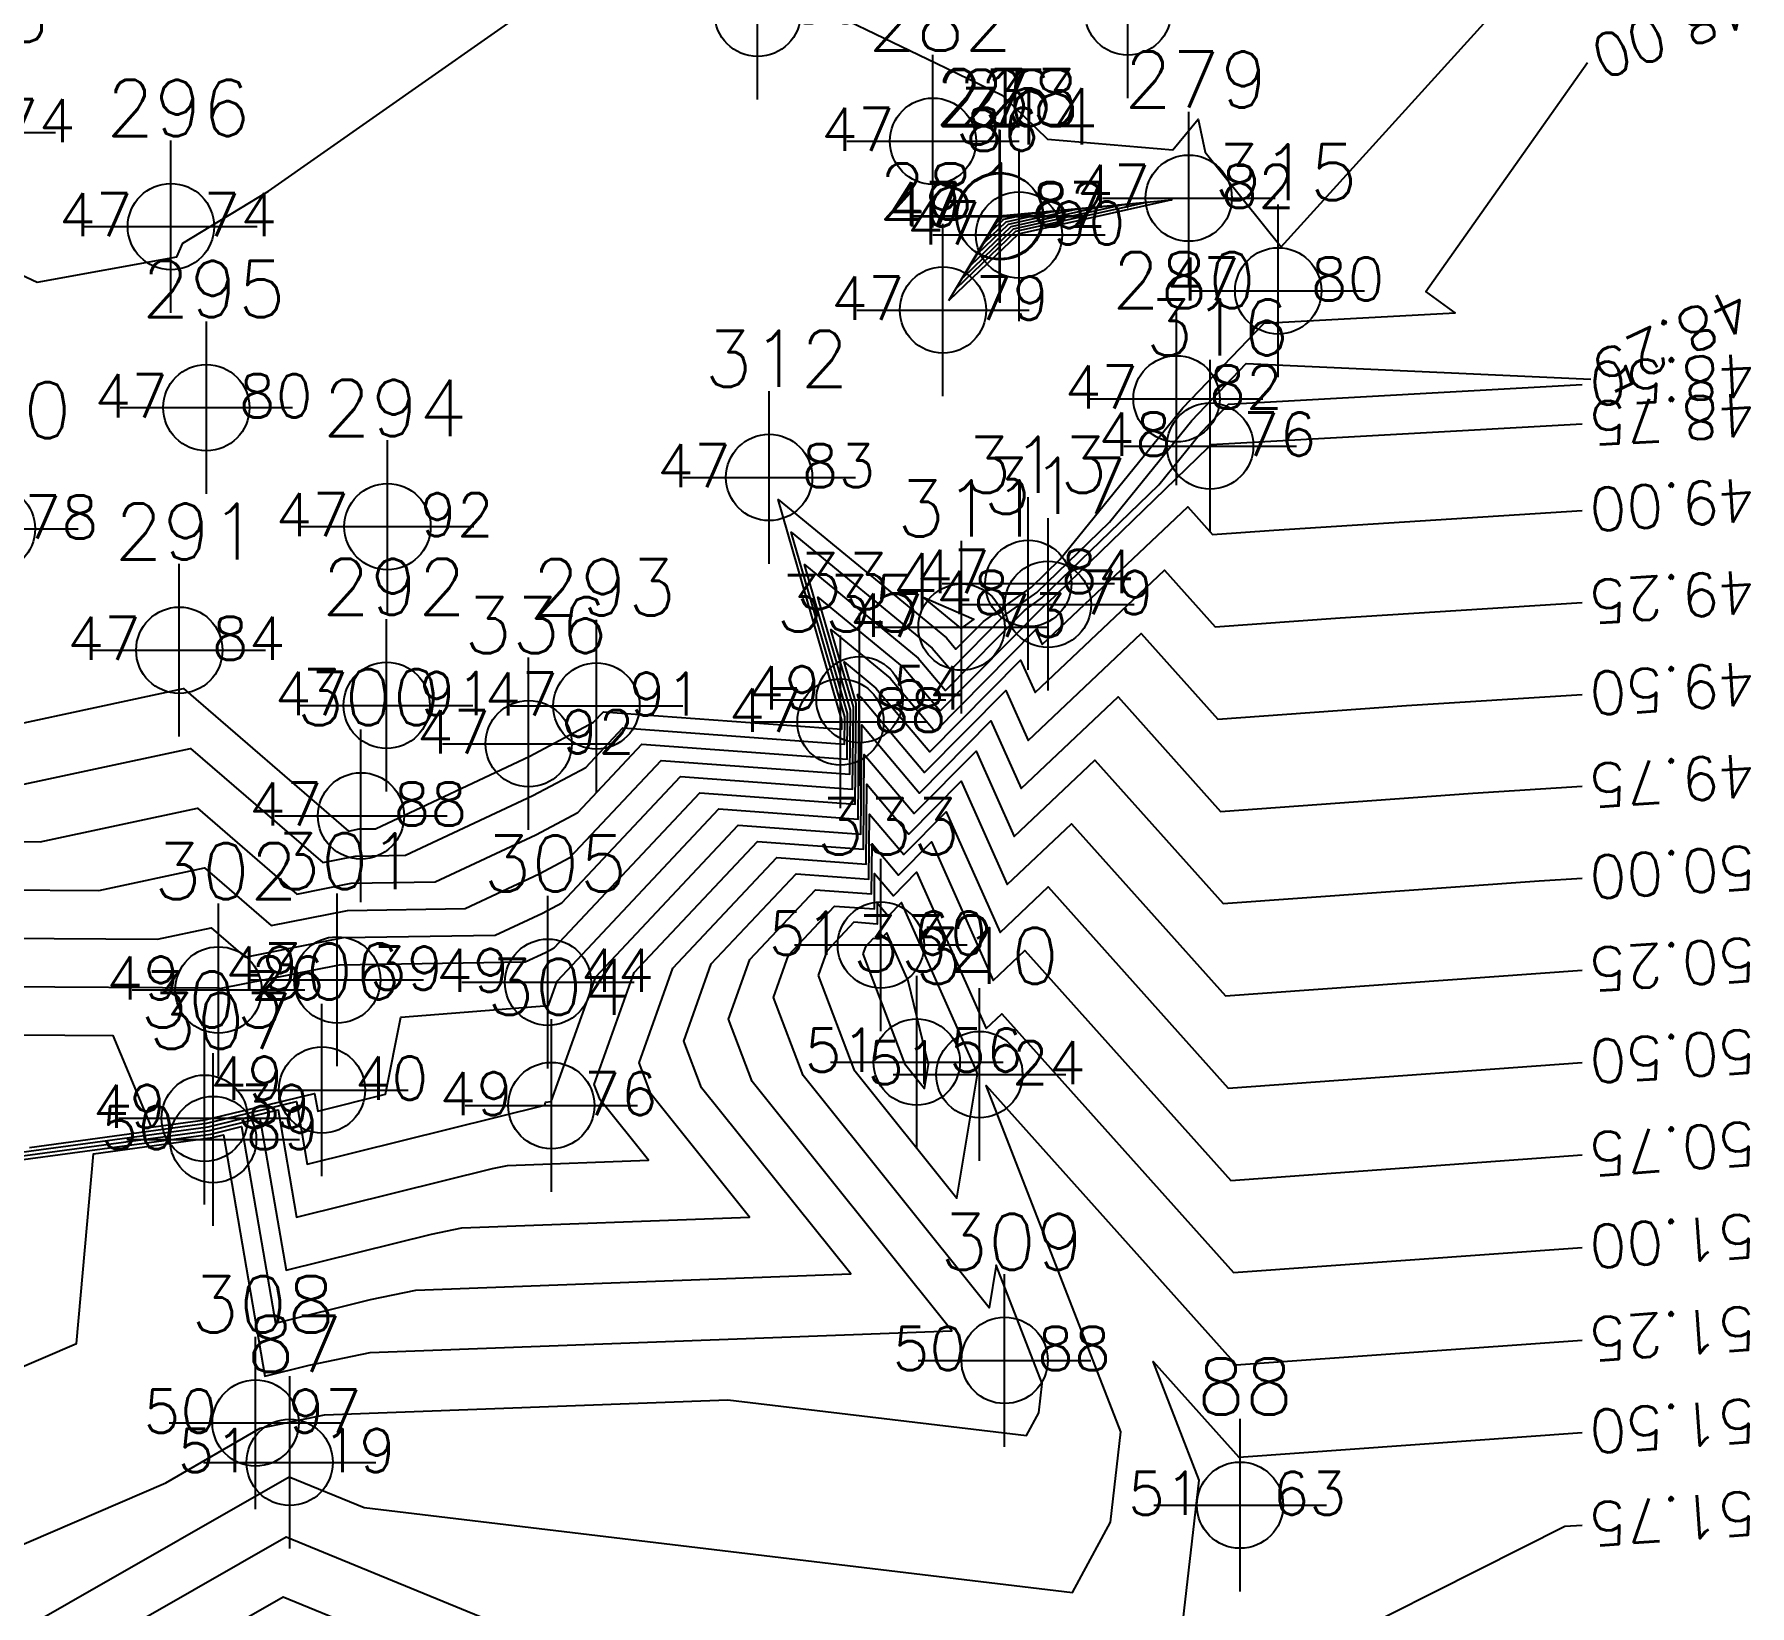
# Model space of a CAD drawing. Header units: millimetres. Extents: x 1412621 to 1412799, y 4931530 to 4931669.
# Drawn here: x 1412725.01 to 1412744.89, y 4931599.29 to 4931617.5 of the extents above; entities that cross this region are included whole.
import ezdxf
from ezdxf.enums import TextEntityAlignment as Align

# ---------------------------------------------------------------- set-up
doc = ezdxf.new("R2010")
doc.units = ezdxf.units.MM
doc.header["$PDMODE"] = 34
doc.header["$PDSIZE"] = 1
for name, color, linetype in [('CIVIL', 50, 'Continuous'), ('CIVIL-DRAW', 80, 'Continuous'), ('CIVIL-NONAME', 130, 'Continuous'), ('CIVIL-TEXT', 240, 'Continuous'), ('CIVIL-Z', 50, 'Continuous'), ('Tcontours0', 7, 'Continuous'), ('Tcontours1', 7, 'Continuous'), ('Tcontours2', 7, 'Continuous'), ('Tcontours3', 7, 'Continuous')]:
    doc.layers.add(name, color=color, linetype=linetype)
doc.styles.add('CIVILCADMAIN', font='TXT.SHX')
doc.styles.get("Standard").update_dxf_attribs({"font": 'arial.ttf'})

# ---------------------------------------------------------------- blocks, each defined once
blk = doc.blocks.new('CIVIL-ZZ')
at = {"layer": 'CIVIL-DRAW'}
blk.add_point((0, 0), dxfattribs=at)
at = {"layer": 'CIVIL-NONAME'}
blk.add_attdef('NAME', text='', height=1.8, dxfattribs=at).set_placement((0, 2.1), align=Align.CENTER)
at = {"layer": 'CIVIL-TEXT', "flags": 8}
blk.add_attdef('TEXT', text='', height=2, dxfattribs=at).set_placement((0.2, -3.3), align=Align.CENTER)
at = {"layer": 'CIVIL-Z'}
blk.add_attdef('Z1', text='', height=1.6, dxfattribs=at).set_placement((-0.75, -0.225), align=Align.RIGHT)
blk.add_attdef('Z2', (0.75, -0.225), '', height=1.6, dxfattribs=at)

msp = doc.modelspace()

# ---------------------------------------------------------------- linework, layer by layer
at = {"layer": 'Tcontours0'}
msp.add_lwpolyline([(1412723.551, 4931604.366), (1412727.028, 4931604.839), (1412727.84, 4931605.035), (1412728.054, 4931603.791), (1412730.326, 4931604.356), (1412730.497, 4931604.392), (1412732.132, 4931604.453), (1412731.571, 4931605.153), (1412731.504, 4931605.329), (1412731.967, 4931606.627), (1412733.396, 4931608.148), (1412734.624, 4931608.059), (1412734.633, 4931609.155), (1412735.212, 4931608.47), (1412735.928, 4931609.195), (1412736.369, 4931608.203), (1412737.304, 4931609.088), (1412738.791, 4931607.426), (1412742.456, 4931607.689), (1412742.952, 4931607.721)], dxfattribs=at)
at = {"layer": 'Tcontours1'}
for points in [[(1412723.724, 4931609.27), (1412726.745, 4931609.919), (1412728.656, 4931608.268), (1412728.778, 4931608.292), (1412728.967, 4931608.295), (1412730.755, 4931609.134), (1412731.496, 4931609.529), (1412731.609, 4931609.649), (1412734.372, 4931609.449), (1412734.373, 4931609.551), (1412733.634, 4931612.11), (1412735.584, 4931610.506), (1412735.695, 4931610.374), (1412736.015, 4931610.698), (1412736.572, 4931611.096), (1412736.9, 4931611.414), (1412738.326, 4931613.172), (1412739.266, 4931614.153), (1412741.48, 4931614.275), (1412741.142, 4931614.522), (1412743.016, 4931617.175)], [(1412735.614, 4931614.418), (1412736.2, 4931615.398), (1412738.196, 4931615.584), (1412736.415, 4931615.187), (1412735.614, 4931614.418)], [(1412735.941, 4931614.952), (1412736.205, 4931615.393), (1412737.104, 4931615.477), (1412736.302, 4931615.298), (1412735.941, 4931614.952)], [(1412722.249, 4931607.042), (1412726.441, 4931607.013), (1412727.065, 4931607.147), (1412727.459, 4931606.806), (1412728.596, 4931607.033), (1412730.356, 4931607.059), (1412730.902, 4931607.315), (1412731.129, 4931607.436), (1412732.503, 4931608.899), (1412734.498, 4931608.754), (1412734.506, 4931609.706), (1412734.247, 4931610.603), (1412734.931, 4931610.041), (1412735.453, 4931609.422), (1412736.617, 4931610.6), (1412736.694, 4931610.428), (1412738.382, 4931612.025), (1412738.67, 4931611.703), (1412739.379, 4931611.754), (1412742.952, 4931611.983)], [(1412722.578, 4931599.01), (1412726.54, 4931600.713), (1412727.632, 4931601.345), (1412728.377, 4931601.5), (1412733.052, 4931601.674), (1412736.514, 4931601.26), (1412736.657, 4931601.525), (1412736.696, 4931601.864), (1412736.162, 4931603.236), (1412736.079, 4931602.742), (1412733.923, 4931605.433), (1412733.58, 4931606.34), (1412733.753, 4931606.827), (1412734.289, 4931607.397), (1412734.75, 4931607.364), (1412734.753, 4931607.775), (1412734.97, 4931607.518), (1412735.239, 4931607.79), (1412736.045, 4931605.979), (1412736.226, 4931606.15), (1412738.912, 4931603.149), (1412742.953, 4931603.439)]]:
    msp.add_lwpolyline(points, dxfattribs=at)
at = {"layer": 'Tcontours2'}
for points in [[(1412735.777, 4931614.685), (1412736.202, 4931615.396), (1412737.65, 4931615.53), (1412736.358, 4931615.243), (1412735.777, 4931614.685)], [(1412736.104, 4931615.218), (1412736.207, 4931615.391), (1412736.558, 4931615.423), (1412736.245, 4931615.354), (1412736.104, 4931615.218)], [(1412722.478, 4931608.159), (1412725.083, 4931608.141), (1412726.905, 4931608.533), (1412728.058, 4931607.537), (1412728.687, 4931607.662), (1412729.661, 4931607.677), (1412730.828, 4931608.225), (1412731.312, 4931608.482), (1412732.056, 4931609.274), (1412734.435, 4931609.101), (1412734.44, 4931609.628), (1412733.941, 4931611.357), (1412735.257, 4931610.273), (1412735.574, 4931609.898), (1412736.488, 4931610.823), (1412736.692, 4931610.969), (1412738.046, 4931612.28), (1412738.533, 4931612.881), (1412738.855, 4931613.217), (1412742.952, 4931613.443)], [(1412722.02, 4931605.924), (1412725.923, 4931605.897), (1412726.368, 4931604.836), (1412726.995, 4931604.921), (1412728.263, 4931605.227), (1412728.299, 4931605.02), (1412729.086, 4931605.216), (1412729.263, 4931606.109), (1412730.974, 4931606.247), (1412731.074, 4931606.527), (1412732.949, 4931608.523), (1412734.561, 4931608.406), (1412734.573, 4931609.784), (1412734.553, 4931609.85), (1412734.604, 4931609.809), (1412735.332, 4931608.946), (1412736.273, 4931609.897), (1412736.532, 4931609.316), (1412737.843, 4931610.556), (1412738.73, 4931609.565), (1412740.918, 4931609.722), (1412742.952, 4931609.852)], [(1412723.221, 4931604.235), (1412727.061, 4931604.756), (1412727.417, 4931604.842), (1412727.809, 4931602.562), (1412728.91, 4931602.836), (1412729.437, 4931602.946), (1412734.477, 4931603.134), (1412732.747, 4931605.293), (1412732.542, 4931605.834), (1412732.86, 4931606.727), (1412733.842, 4931607.773), (1412734.687, 4931607.711), (1412734.693, 4931608.465), (1412735.091, 4931607.994), (1412735.583, 4931608.492), (1412736.207, 4931607.091), (1412736.765, 4931607.619), (1412738.851, 4931605.287), (1412742.952, 4931605.586)], [(1412734.617, 4931606.846), (1412735.1, 4931605.573), (1412735.331, 4931605.285), (1412735.377, 4931605.563), (1412735.142, 4931606.53), (1412734.894, 4931607.087), (1412734.849, 4931607.042), (1412734.813, 4931607.085), (1412734.812, 4931607.016), (1412734.736, 4931607.022), (1412734.646, 4931606.927), (1412734.617, 4931606.846)], [(1412705.049, 4931599.427), (1412707.039, 4931599.53), (1412710.956, 4931598.496), (1412713.917, 4931598.095), (1412717.202, 4931598.279), (1412719.35, 4931599.17), (1412720.881, 4931597.626), (1412721.223, 4931597.23), (1412722.503, 4931597.526), (1412723.076, 4931597.31), (1412727.932, 4931600.087), (1412732.43, 4931598.242), (1412737.576, 4931597.626), (1412738.314, 4931598.993), (1412738.515, 4931600.745), (1412737.981, 4931602.118), (1412738.972, 4931601.01), (1412742.953, 4931601.296)]]:
    msp.add_lwpolyline(points, dxfattribs=at)
at = {"layer": 'Tcontours3'}
for points in [[(1412719.931, 4931618.052), (1412719.996, 4931617.477), (1412721.774, 4931613.508), (1412723.879, 4931615.175), (1412725.048, 4931614.629), (1412726.665, 4931614.923), (1412726.736, 4931615.08), (1412727.73, 4931615.685), (1412732.13, 4931618.771)], [(1412733.745, 4931617.997), (1412735.466, 4931617.169), (1412736.231, 4931616.795), (1412736.758, 4931616.285), (1412738.21, 4931616.162), (1412738.502, 4931616.517), (1412738.585, 4931616.134), (1412739.463, 4931615.038), (1412742.23, 4931618.092)], [(1412735.695, 4931614.551), (1412736.201, 4931615.397), (1412737.923, 4931615.557), (1412736.386, 4931615.215), (1412735.695, 4931614.551)], [(1412735.859, 4931614.818), (1412736.204, 4931615.394), (1412737.377, 4931615.503), (1412736.33, 4931615.27), (1412735.859, 4931614.818)], [(1412736.023, 4931615.085), (1412736.206, 4931615.392), (1412736.831, 4931615.45), (1412736.273, 4931615.326), (1412736.023, 4931615.085)], [(1412736.186, 4931615.352), (1412736.209, 4931615.389), (1412736.285, 4931615.396), (1412736.217, 4931615.381), (1412736.186, 4931615.352)], [(1412724.403, 4931608.706), (1412726.825, 4931609.226), (1412728.357, 4931607.902), (1412728.733, 4931607.977), (1412729.314, 4931607.986), (1412730.792, 4931608.68), (1412731.404, 4931609.005), (1412731.833, 4931609.462), (1412734.404, 4931609.275), (1412734.406, 4931609.59), (1412733.787, 4931611.733), (1412735.42, 4931610.389), (1412735.634, 4931610.136), (1412736.252, 4931610.761), (1412736.632, 4931611.033), (1412737.473, 4931611.847), (1412738.43, 4931613.027), (1412739.06, 4931613.685), (1412743.053, 4931613.503)], [(1412722.364, 4931607.601), (1412725.762, 4931607.577), (1412726.985, 4931607.84), (1412727.759, 4931607.171), (1412728.642, 4931607.348), (1412730.009, 4931607.368), (1412730.865, 4931607.77), (1412731.22, 4931607.959), (1412732.279, 4931609.086), (1412734.466, 4931608.927), (1412734.473, 4931609.667), (1412734.094, 4931610.98), (1412735.094, 4931610.157), (1412735.514, 4931609.66), (1412736.724, 4931610.885), (1412736.752, 4931610.905), (1412738.618, 4931612.713), (1412738.637, 4931612.736), (1412738.649, 4931612.749), (1412742.952, 4931612.986)], [(1412722.135, 4931606.483), (1412727.121, 4931606.449), (1412727.145, 4931606.454), (1412727.16, 4931606.441), (1412728.55, 4931606.718), (1412730.703, 4931606.75), (1412730.939, 4931606.861), (1412731.037, 4931606.913), (1412732.726, 4931608.711), (1412734.529, 4931608.58), (1412734.539, 4931609.745), (1412734.4, 4931610.227), (1412734.767, 4931609.925), (1412735.393, 4931609.184), (1412736.445, 4931610.249), (1412736.613, 4931609.872), (1412738.113, 4931611.291), (1412738.7, 4931610.634), (1412740.149, 4931610.738), (1412742.952, 4931610.917)], [(1412735.314, 4931610.978), (1412735.901, 4931610.723), (1412735.779, 4931610.636), (1412735.755, 4931610.612), (1412735.747, 4931610.622), (1412735.314, 4931610.978)], [(1412724.959, 4931604.601), (1412727.012, 4931604.88), (1412728.052, 4931605.131), (1412728.176, 4931604.406), (1412730.932, 4931605.091), (1412730.939, 4931605.125), (1412731.005, 4931605.131), (1412731.521, 4931606.577), (1412733.173, 4931608.336), (1412734.592, 4931608.233), (1412734.603, 4931609.5), (1412735.272, 4931608.708), (1412736.1, 4931609.546), (1412736.45, 4931608.759), (1412737.574, 4931609.822), (1412738.761, 4931608.495), (1412741.687, 4931608.705), (1412742.952, 4931608.786)], [(1412722.142, 4931604.132), (1412727.045, 4931604.797), (1412727.629, 4931604.939), (1412727.931, 4931603.177), (1412729.618, 4931603.596), (1412729.967, 4931603.669), (1412733.304, 4931603.794), (1412732.159, 4931605.223), (1412732.023, 4931605.582), (1412732.414, 4931606.677), (1412733.619, 4931607.96), (1412734.655, 4931607.885), (1412734.663, 4931608.81), (1412735.151, 4931608.232), (1412735.756, 4931608.844), (1412736.288, 4931607.647), (1412737.034, 4931608.353), (1412738.821, 4931606.357), (1412742.952, 4931606.655)], [(1412722.221, 4931600.918), (1412725.503, 4931602.329), (1412725.699, 4931604.528), (1412727.078, 4931604.715), (1412727.205, 4931604.746), (1412727.686, 4931601.948), (1412728.201, 4931602.076), (1412728.907, 4931602.223), (1412735.649, 4931602.475), (1412733.335, 4931605.363), (1412733.061, 4931606.087), (1412733.307, 4931606.777), (1412734.066, 4931607.585), (1412734.718, 4931607.538), (1412734.723, 4931608.12), (1412735.03, 4931607.756), (1412735.411, 4931608.141), (1412736.126, 4931606.535), (1412736.495, 4931606.884), (1412738.882, 4931604.218), (1412742.952, 4931604.513)], [(1412734.099, 4931606.593), (1412734.512, 4931605.503), (1412735.705, 4931604.014), (1412735.944, 4931605.45), (1412735.935, 4931605.487), (1412735.066, 4931607.439), (1412734.91, 4931607.28), (1412734.783, 4931607.43), (1412734.781, 4931607.19), (1412734.512, 4931607.21), (1412734.2, 4931606.877), (1412734.099, 4931606.593)], [(1412705.049, 4931599.926), (1412707.406, 4931600.049), (1412710.472, 4931599.24), (1412713.943, 4931598.77), (1412716.718, 4931598.925), (1412719.843, 4931600.221), (1412722.07, 4931597.975), (1412722.192, 4931597.832), (1412722.652, 4931597.939), (1412722.858, 4931597.861), (1412727.966, 4931600.783), (1412728.837, 4931600.426), (1412737.045, 4931599.443), (1412737.485, 4931600.259), (1412737.605, 4931601.304), (1412736.044, 4931605.317), (1412738.942, 4931602.079), (1412742.953, 4931602.367)], [(1412705.049, 4931598.924), (1412706.672, 4931599.011), (1412711.441, 4931597.753), (1412713.89, 4931597.421), (1412717.686, 4931597.633), (1412718.858, 4931598.119), (1412719.693, 4931597.277), (1412720.254, 4931596.627), (1412722.354, 4931597.113), (1412723.295, 4931596.758), (1412727.899, 4931599.391), (1412736.024, 4931596.058), (1412738.107, 4931595.809), (1412739.142, 4931597.728), (1412739.223, 4931598.434), (1412742.751, 4931600.21), (1412742.953, 4931600.224)]]:
    msp.add_lwpolyline(points, dxfattribs=at)

# ---------------------------------------------------------------- block references
at = {"layer": 'CIVIL'}
ref = msp.add_blockref('CIVIL-ZZ', (1412733.397, 4931617.745, 47.8), dxfattribs=dict(at, xscale=0.5, yscale=0.5))
ref.add_attrib('Z2', '80', (1412733.772, 4931617.633, 47.8), dxfattribs={"layer": 'CIVIL-Z', "height": 0.5, "style": 'CIVILCADMAIN'})
ref.add_attrib('Z1', '47', (1412732.097, 4931617.633, 47.8), dxfattribs={"layer": 'CIVIL-Z', "height": 0.5, "style": 'CIVILCADMAIN'})
ref.add_attrib('NAME', '285', (1412732.647, 4931618.795, 47.8), dxfattribs={"layer": 'CIVIL-NONAME', "height": 0.65, "style": 'CIVILCADMAIN'})
ref = msp.add_blockref('CIVIL-ZZ', (1412737.689, 4931617.761, 47.55), dxfattribs=dict(at, xscale=0.5, yscale=0.5))
ref.add_attrib('Z2', '55', (1412738.064, 4931617.649, 47.55), dxfattribs={"layer": 'CIVIL-Z', "height": 0.5, "style": 'CIVILCADMAIN'})
ref.add_attrib('Z1', '47', (1412736.389, 4931617.649, 47.55), dxfattribs={"layer": 'CIVIL-Z', "height": 0.5, "style": 'CIVILCADMAIN'})
ref.add_attrib('NAME', '283', (1412736.939, 4931618.811, 47.55), dxfattribs={"layer": 'CIVIL-NONAME', "height": 0.65, "style": 'CIVILCADMAIN'})
ref = msp.add_blockref('CIVIL-ZZ', (1412724.258, 4931616.364, 47.74), dxfattribs=dict(at, xscale=0.5, yscale=0.5))
ref.add_attrib('Z2', '74', (1412724.633, 4931616.252, 47.74), dxfattribs={"layer": 'CIVIL-Z', "height": 0.5, "style": 'CIVILCADMAIN'})
ref.add_attrib('Z1', '47', (1412722.958, 4931616.252, 47.74), dxfattribs={"layer": 'CIVIL-Z', "height": 0.5, "style": 'CIVILCADMAIN'})
ref.add_attrib('NAME', '288', (1412723.508, 4931617.414, 47.74), dxfattribs={"layer": 'CIVIL-NONAME', "height": 0.65, "style": 'CIVILCADMAIN'})
ref = msp.add_blockref('CIVIL-ZZ', (1412735.429, 4931616.263, 47.86), dxfattribs=dict(at, xscale=0.5, yscale=0.5))
ref.add_attrib('Z2', '86', (1412735.804, 4931616.151, 47.86), dxfattribs={"layer": 'CIVIL-Z', "height": 0.5, "style": 'CIVILCADMAIN'})
ref.add_attrib('Z1', '47', (1412734.129, 4931616.151, 47.86), dxfattribs={"layer": 'CIVIL-Z', "height": 0.5, "style": 'CIVILCADMAIN'})
ref.add_attrib('NAME', '282', (1412734.679, 4931617.313, 47.86), dxfattribs={"layer": 'CIVIL-NONAME', "height": 0.65, "style": 'CIVILCADMAIN'})
ref = msp.add_blockref('CIVIL-ZZ', (1412738.393, 4931615.603, 47.82), dxfattribs=dict(at, xscale=0.5, yscale=0.5))
ref.add_attrib('Z2', '82', (1412738.768, 4931615.491, 47.82), dxfattribs={"layer": 'CIVIL-Z', "height": 0.5, "style": 'CIVILCADMAIN'})
ref.add_attrib('Z1', '47', (1412737.093, 4931615.491, 47.82), dxfattribs={"layer": 'CIVIL-Z', "height": 0.5, "style": 'CIVILCADMAIN'})
ref.add_attrib('NAME', '279', (1412737.643, 4931616.653, 47.82), dxfattribs={"layer": 'CIVIL-NONAME', "height": 0.65, "style": 'CIVILCADMAIN'})
ref = msp.add_blockref('CIVIL-ZZ', (1412726.597, 4931615.273, 47.74), dxfattribs=dict(at, xscale=0.5, yscale=0.5))
ref.add_attrib('Z2', '74', (1412726.972, 4931615.161, 47.74), dxfattribs={"layer": 'CIVIL-Z', "height": 0.5, "style": 'CIVILCADMAIN'})
ref.add_attrib('Z1', '47', (1412725.297, 4931615.161, 47.74), dxfattribs={"layer": 'CIVIL-Z', "height": 0.5, "style": 'CIVILCADMAIN'})
ref.add_attrib('NAME', '296', (1412725.847, 4931616.323, 47.74), dxfattribs={"layer": 'CIVIL-NONAME', "height": 0.65, "style": 'CIVILCADMAIN'})
ref = msp.add_blockref('CIVIL-ZZ', (1412736.199, 4931615.399, 47.87), dxfattribs=dict(at, xscale=0.5, yscale=0.5))
ref.add_attrib('Z2', '87', (1412736.574, 4931615.287, 47.87), dxfattribs={"layer": 'CIVIL-Z', "height": 0.5, "style": 'CIVILCADMAIN'})
ref.add_attrib('Z1', '47', (1412734.899, 4931615.287, 47.87), dxfattribs={"layer": 'CIVIL-Z', "height": 0.5, "style": 'CIVILCADMAIN'})
ref.add_attrib('NAME', '233', (1412735.449, 4931616.449, 47.87), dxfattribs={"layer": 'CIVIL-NONAME', "height": 0.65, "style": 'CIVILCADMAIN'})
ref = msp.add_blockref('CIVIL-ZZ', (1412736.209, 4931615.389, 49.82), dxfattribs=dict(at, xscale=0.5, yscale=0.5))
ref.add_attrib('Z2', '82', (1412736.584, 4931615.276, 49.82), dxfattribs={"layer": 'CIVIL-Z', "height": 0.5, "style": 'CIVILCADMAIN'})
ref.add_attrib('Z1', '49', (1412734.909, 4931615.276, 49.82), dxfattribs={"layer": 'CIVIL-Z', "height": 0.5, "style": 'CIVILCADMAIN'})
ref.add_attrib('NAME', '1', (1412735.959, 4931616.439, 49.82), dxfattribs={"layer": 'CIVIL-NONAME', "height": 0.65, "style": 'CIVILCADMAIN'})
ref = msp.add_blockref('CIVIL-ZZ', (1412736.209, 4931615.389, 49.82), dxfattribs=dict(at, xscale=0.5, yscale=0.5))
ref.add_attrib('Z2', '82', (1412736.584, 4931615.276, 49.82), dxfattribs={"layer": 'CIVIL-Z', "height": 0.5, "style": 'CIVILCADMAIN'})
ref.add_attrib('Z1', '49', (1412734.909, 4931615.276, 49.82), dxfattribs={"layer": 'CIVIL-Z', "height": 0.5, "style": 'CIVILCADMAIN'})
ref.add_attrib('NAME', '2', (1412735.959, 4931616.439, 49.82), dxfattribs={"layer": 'CIVIL-NONAME', "height": 0.65, "style": 'CIVILCADMAIN'})
ref = msp.add_blockref('CIVIL-ZZ', (1412736.209, 4931615.389, 49.82), dxfattribs=dict(at, xscale=0.5, yscale=0.5))
ref.add_attrib('Z2', '82', (1412736.584, 4931615.276, 49.82), dxfattribs={"layer": 'CIVIL-Z', "height": 0.5, "style": 'CIVILCADMAIN'})
ref.add_attrib('Z1', '49', (1412734.909, 4931615.276, 49.82), dxfattribs={"layer": 'CIVIL-Z', "height": 0.5, "style": 'CIVILCADMAIN'})
ref.add_attrib('NAME', '25', (1412735.709, 4931616.439, 49.82), dxfattribs={"layer": 'CIVIL-NONAME', "height": 0.65, "style": 'CIVILCADMAIN'})
ref = msp.add_blockref('CIVIL-ZZ', (1412736.209, 4931615.389, 49.82), dxfattribs=dict(at, xscale=0.5, yscale=0.5))
ref.add_attrib('Z2', '82', (1412736.584, 4931615.276, 49.82), dxfattribs={"layer": 'CIVIL-Z', "height": 0.5, "style": 'CIVILCADMAIN'})
ref.add_attrib('Z1', '49', (1412734.909, 4931615.276, 49.82), dxfattribs={"layer": 'CIVIL-Z', "height": 0.5, "style": 'CIVILCADMAIN'})
ref.add_attrib('NAME', '26', (1412735.709, 4931616.439, 49.82), dxfattribs={"layer": 'CIVIL-NONAME', "height": 0.65, "style": 'CIVILCADMAIN'})
ref = msp.add_blockref('CIVIL-ZZ', (1412736.209, 4931615.389, 47.82), dxfattribs=dict(at, xscale=0.5, yscale=0.5))
ref.add_attrib('Z2', '82', (1412736.584, 4931615.276, 47.82), dxfattribs={"layer": 'CIVIL-Z', "height": 0.5, "style": 'CIVILCADMAIN'})
ref.add_attrib('Z1', '47', (1412734.909, 4931615.276, 47.82), dxfattribs={"layer": 'CIVIL-Z', "height": 0.5, "style": 'CIVILCADMAIN'})
ref.add_attrib('NAME', '278', (1412735.459, 4931616.439, 47.82), dxfattribs={"layer": 'CIVIL-NONAME', "height": 0.65, "style": 'CIVILCADMAIN'})
ref = msp.add_blockref('CIVIL-ZZ', (1412736.426, 4931615.176, 47.9), dxfattribs=dict(at, xscale=0.5, yscale=0.5))
ref.add_attrib('Z2', '90', (1412736.801, 4931615.064, 47.9), dxfattribs={"layer": 'CIVIL-Z', "height": 0.5, "style": 'CIVILCADMAIN'})
ref.add_attrib('Z1', '47', (1412735.126, 4931615.064, 47.9), dxfattribs={"layer": 'CIVIL-Z', "height": 0.5, "style": 'CIVILCADMAIN'})
ref.add_attrib('NAME', '314', (1412735.676, 4931616.226, 47.9), dxfattribs={"layer": 'CIVIL-NONAME', "height": 0.65, "style": 'CIVILCADMAIN'})
ref = msp.add_blockref('CIVIL-ZZ', (1412739.43, 4931614.528, 47.8), dxfattribs=dict(at, xscale=0.5, yscale=0.5))
ref.add_attrib('Z2', '80', (1412739.805, 4931614.416, 47.8), dxfattribs={"layer": 'CIVIL-Z', "height": 0.5, "style": 'CIVILCADMAIN'})
ref.add_attrib('Z1', '47', (1412738.13, 4931614.416, 47.8), dxfattribs={"layer": 'CIVIL-Z', "height": 0.5, "style": 'CIVILCADMAIN'})
ref.add_attrib('NAME', '315', (1412738.68, 4931615.578, 47.8), dxfattribs={"layer": 'CIVIL-NONAME', "height": 0.65, "style": 'CIVILCADMAIN'})
ref = msp.add_blockref('CIVIL-ZZ', (1412735.545, 4931614.306, 47.79), dxfattribs=dict(at, xscale=0.5, yscale=0.5))
ref.add_attrib('Z2', '79', (1412735.92, 4931614.194, 47.79), dxfattribs={"layer": 'CIVIL-Z', "height": 0.5, "style": 'CIVILCADMAIN'})
ref.add_attrib('Z1', '47', (1412734.245, 4931614.194, 47.79), dxfattribs={"layer": 'CIVIL-Z', "height": 0.5, "style": 'CIVILCADMAIN'})
ref.add_attrib('NAME', '281', (1412734.795, 4931615.356, 47.79), dxfattribs={"layer": 'CIVIL-NONAME', "height": 0.65, "style": 'CIVILCADMAIN'})
ref = msp.add_blockref('CIVIL-ZZ', (1412738.252, 4931613.277, 47.82), dxfattribs=dict(at, xscale=0.5, yscale=0.5))
ref.add_attrib('Z2', '82', (1412738.627, 4931613.164, 47.82), dxfattribs={"layer": 'CIVIL-Z', "height": 0.5, "style": 'CIVILCADMAIN'})
ref.add_attrib('Z1', '47', (1412736.952, 4931613.164, 47.82), dxfattribs={"layer": 'CIVIL-Z', "height": 0.5, "style": 'CIVILCADMAIN'})
ref.add_attrib('NAME', '280', (1412737.502, 4931614.327, 47.82), dxfattribs={"layer": 'CIVIL-NONAME', "height": 0.65, "style": 'CIVILCADMAIN'})
ref = msp.add_blockref('CIVIL-ZZ', (1412727.008, 4931613.175, 47.8), dxfattribs=dict(at, xscale=0.5, yscale=0.5))
ref.add_attrib('Z2', '80', (1412727.383, 4931613.062, 47.8), dxfattribs={"layer": 'CIVIL-Z', "height": 0.5, "style": 'CIVILCADMAIN'})
ref.add_attrib('Z1', '47', (1412725.708, 4931613.062, 47.8), dxfattribs={"layer": 'CIVIL-Z', "height": 0.5, "style": 'CIVILCADMAIN'})
ref.add_attrib('NAME', '295', (1412726.258, 4931614.225, 47.8), dxfattribs={"layer": 'CIVIL-NONAME', "height": 0.65, "style": 'CIVILCADMAIN'})
ref = msp.add_blockref('CIVIL-ZZ', (1412738.641, 4931612.73, 48.76), dxfattribs=dict(at, xscale=0.5, yscale=0.5))
ref.add_attrib('Z2', '76', (1412739.016, 4931612.617, 48.76), dxfattribs={"layer": 'CIVIL-Z', "height": 0.5, "style": 'CIVILCADMAIN'})
ref.add_attrib('Z1', '48', (1412737.341, 4931612.617, 48.76), dxfattribs={"layer": 'CIVIL-Z', "height": 0.5, "style": 'CIVILCADMAIN'})
ref.add_attrib('NAME', '316', (1412737.891, 4931613.78, 48.76), dxfattribs={"layer": 'CIVIL-NONAME', "height": 0.65, "style": 'CIVILCADMAIN'})
ref = msp.add_blockref('CIVIL-ZZ', (1412733.53, 4931612.366, 47.83), dxfattribs=dict(at, xscale=0.5, yscale=0.5))
ref.add_attrib('Z2', '83', (1412733.905, 4931612.253, 47.83), dxfattribs={"layer": 'CIVIL-Z', "height": 0.5, "style": 'CIVILCADMAIN'})
ref.add_attrib('Z1', '47', (1412732.23, 4931612.253, 47.83), dxfattribs={"layer": 'CIVIL-Z', "height": 0.5, "style": 'CIVILCADMAIN'})
ref.add_attrib('NAME', '312', (1412732.78, 4931613.416, 47.83), dxfattribs={"layer": 'CIVIL-NONAME', "height": 0.65, "style": 'CIVILCADMAIN'})
ref = msp.add_blockref('CIVIL-ZZ', (1412724.524, 4931611.77, 47.78), dxfattribs=dict(at, xscale=0.5, yscale=0.5))
ref.add_attrib('Z2', '78', (1412724.899, 4931611.657, 47.78), dxfattribs={"layer": 'CIVIL-Z', "height": 0.5, "style": 'CIVILCADMAIN'})
ref.add_attrib('Z1', '47', (1412723.224, 4931611.657, 47.78), dxfattribs={"layer": 'CIVIL-Z', "height": 0.5, "style": 'CIVILCADMAIN'})
ref.add_attrib('NAME', '290', (1412723.774, 4931612.82, 47.78), dxfattribs={"layer": 'CIVIL-NONAME', "height": 0.65, "style": 'CIVILCADMAIN'})
ref = msp.add_blockref('CIVIL-ZZ', (1412729.107, 4931611.796, 47.92), dxfattribs=dict(at, xscale=0.5, yscale=0.5))
ref.add_attrib('Z2', '92', (1412729.482, 4931611.684, 47.92), dxfattribs={"layer": 'CIVIL-Z', "height": 0.5, "style": 'CIVILCADMAIN'})
ref.add_attrib('Z1', '47', (1412727.807, 4931611.684, 47.92), dxfattribs={"layer": 'CIVIL-Z', "height": 0.5, "style": 'CIVILCADMAIN'})
ref.add_attrib('NAME', '294', (1412728.357, 4931612.846, 47.92), dxfattribs={"layer": 'CIVIL-NONAME', "height": 0.65, "style": 'CIVILCADMAIN'})
ref = msp.add_blockref('CIVIL-ZZ', (1412736.534, 4931611.137, 47.84), dxfattribs=dict(at, xscale=0.5, yscale=0.5))
ref.add_attrib('Z2', '84', (1412736.909, 4931611.025, 47.84), dxfattribs={"layer": 'CIVIL-Z', "height": 0.5, "style": 'CIVILCADMAIN'})
ref.add_attrib('Z1', '47', (1412735.234, 4931611.025, 47.84), dxfattribs={"layer": 'CIVIL-Z', "height": 0.5, "style": 'CIVILCADMAIN'})
ref.add_attrib('NAME', '313', (1412735.784, 4931612.187, 47.84), dxfattribs={"layer": 'CIVIL-NONAME', "height": 0.65, "style": 'CIVILCADMAIN'})
ref = msp.add_blockref('CIVIL-ZZ', (1412736.762, 4931610.895, 48.79), dxfattribs=dict(at, xscale=0.5, yscale=0.5))
ref.add_attrib('Z2', '79', (1412737.137, 4931610.782, 48.79), dxfattribs={"layer": 'CIVIL-Z', "height": 0.5, "style": 'CIVILCADMAIN'})
ref.add_attrib('Z1', '48', (1412735.462, 4931610.782, 48.79), dxfattribs={"layer": 'CIVIL-Z', "height": 0.5, "style": 'CIVILCADMAIN'})
ref.add_attrib('NAME', '317', (1412736.012, 4931611.945, 48.79), dxfattribs={"layer": 'CIVIL-NONAME', "height": 0.65, "style": 'CIVILCADMAIN'})
ref = msp.add_blockref('CIVIL-ZZ', (1412735.76, 4931610.631, 47.73), dxfattribs=dict(at, xscale=0.5, yscale=0.5))
ref.add_attrib('Z2', '73', (1412736.135, 4931610.519, 47.73), dxfattribs={"layer": 'CIVIL-Z', "height": 0.5, "style": 'CIVILCADMAIN'})
ref.add_attrib('Z1', '47', (1412734.46, 4931610.519, 47.73), dxfattribs={"layer": 'CIVIL-Z', "height": 0.5, "style": 'CIVILCADMAIN'})
ref.add_attrib('NAME', '311', (1412735.01, 4931611.681, 47.73), dxfattribs={"layer": 'CIVIL-NONAME', "height": 0.65, "style": 'CIVILCADMAIN'})
ref = msp.add_blockref('CIVIL-ZZ', (1412726.694, 4931610.363, 47.84), dxfattribs=dict(at, xscale=0.5, yscale=0.5))
ref.add_attrib('Z2', '84', (1412727.069, 4931610.251, 47.84), dxfattribs={"layer": 'CIVIL-Z', "height": 0.5, "style": 'CIVILCADMAIN'})
ref.add_attrib('Z1', '47', (1412725.394, 4931610.251, 47.84), dxfattribs={"layer": 'CIVIL-Z', "height": 0.5, "style": 'CIVILCADMAIN'})
ref.add_attrib('NAME', '291', (1412725.944, 4931611.413, 47.84), dxfattribs={"layer": 'CIVIL-NONAME', "height": 0.65, "style": 'CIVILCADMAIN'})
ref = msp.add_blockref('CIVIL-ZZ', (1412729.097, 4931609.724, 47.91), dxfattribs=dict(at, xscale=0.5, yscale=0.5))
ref.add_attrib('Z2', '91', (1412729.472, 4931609.611, 47.91), dxfattribs={"layer": 'CIVIL-Z', "height": 0.5, "style": 'CIVILCADMAIN'})
ref.add_attrib('Z1', '47', (1412727.797, 4931609.611, 47.91), dxfattribs={"layer": 'CIVIL-Z', "height": 0.5, "style": 'CIVILCADMAIN'})
ref.add_attrib('NAME', '292', (1412728.347, 4931610.774, 47.91), dxfattribs={"layer": 'CIVIL-NONAME', "height": 0.65, "style": 'CIVILCADMAIN'})
ref = msp.add_blockref('CIVIL-ZZ', (1412731.529, 4931609.717, 47.91), dxfattribs=dict(at, xscale=0.5, yscale=0.5))
ref.add_attrib('Z2', '91', (1412731.904, 4931609.605, 47.91), dxfattribs={"layer": 'CIVIL-Z', "height": 0.5, "style": 'CIVILCADMAIN'})
ref.add_attrib('Z1', '47', (1412730.229, 4931609.605, 47.91), dxfattribs={"layer": 'CIVIL-Z', "height": 0.5, "style": 'CIVILCADMAIN'})
ref.add_attrib('NAME', '293', (1412730.779, 4931610.767, 47.91), dxfattribs={"layer": 'CIVIL-NONAME', "height": 0.65, "style": 'CIVILCADMAIN'})
ref = msp.add_blockref('CIVIL-ZZ', (1412734.578, 4931609.79, 49.54), dxfattribs=dict(at, xscale=0.5, yscale=0.5))
ref.add_attrib('Z2', '54', (1412734.953, 4931609.678, 49.54), dxfattribs={"layer": 'CIVIL-Z', "height": 0.5, "style": 'CIVILCADMAIN'})
ref.add_attrib('Z1', '49', (1412733.278, 4931609.678, 49.54), dxfattribs={"layer": 'CIVIL-Z', "height": 0.5, "style": 'CIVILCADMAIN'})
ref.add_attrib('NAME', '334', (1412733.828, 4931610.84, 49.54), dxfattribs={"layer": 'CIVIL-NONAME', "height": 0.65, "style": 'CIVILCADMAIN'})
ref = msp.add_blockref('CIVIL-ZZ', (1412734.357, 4931609.532, 47.88), dxfattribs=dict(at, xscale=0.5, yscale=0.5))
ref.add_attrib('Z2', '88', (1412734.732, 4931609.419, 47.88), dxfattribs={"layer": 'CIVIL-Z', "height": 0.5, "style": 'CIVILCADMAIN'})
ref.add_attrib('Z1', '47', (1412733.057, 4931609.419, 47.88), dxfattribs={"layer": 'CIVIL-Z', "height": 0.5, "style": 'CIVILCADMAIN'})
ref.add_attrib('NAME', '335', (1412733.607, 4931610.582, 47.88), dxfattribs={"layer": 'CIVIL-NONAME', "height": 0.65, "style": 'CIVILCADMAIN'})
ref = msp.add_blockref('CIVIL-ZZ', (1412730.743, 4931609.28, 47.92), dxfattribs=dict(at, xscale=0.5, yscale=0.5))
ref.add_attrib('Z2', '92', (1412731.118, 4931609.168, 47.92), dxfattribs={"layer": 'CIVIL-Z', "height": 0.5, "style": 'CIVILCADMAIN'})
ref.add_attrib('Z1', '47', (1412729.443, 4931609.168, 47.92), dxfattribs={"layer": 'CIVIL-Z', "height": 0.5, "style": 'CIVILCADMAIN'})
ref.add_attrib('NAME', '336', (1412729.993, 4931610.33, 47.92), dxfattribs={"layer": 'CIVIL-NONAME', "height": 0.65, "style": 'CIVILCADMAIN'})
ref = msp.add_blockref('CIVIL-ZZ', (1412728.8, 4931608.443, 47.88), dxfattribs=dict(at, xscale=0.5, yscale=0.5))
ref.add_attrib('Z2', '88', (1412729.175, 4931608.331, 47.88), dxfattribs={"layer": 'CIVIL-Z', "height": 0.5, "style": 'CIVILCADMAIN'})
ref.add_attrib('Z1', '47', (1412727.5, 4931608.331, 47.88), dxfattribs={"layer": 'CIVIL-Z', "height": 0.5, "style": 'CIVILCADMAIN'})
ref.add_attrib('NAME', '300', (1412728.05, 4931609.493, 47.88), dxfattribs={"layer": 'CIVIL-NONAME', "height": 0.65, "style": 'CIVILCADMAIN'})
ref = msp.add_blockref('CIVIL-ZZ', (1412734.825, 4931606.947, 51.6), dxfattribs=dict(at, xscale=0.5, yscale=0.5))
ref.add_attrib('Z2', '60', (1412735.2, 4931606.834, 51.6), dxfattribs={"layer": 'CIVIL-Z', "height": 0.5, "style": 'CIVILCADMAIN'})
ref.add_attrib('Z1', '51', (1412733.525, 4931606.834, 51.6), dxfattribs={"layer": 'CIVIL-Z', "height": 0.5, "style": 'CIVILCADMAIN'})
ref.add_attrib('NAME', '333', (1412734.075, 4931607.997, 51.6), dxfattribs={"layer": 'CIVIL-NONAME', "height": 0.65, "style": 'CIVILCADMAIN'})
ref = msp.add_blockref('CIVIL-ZZ', (1412728.525, 4931606.542, 49.39), dxfattribs=dict(at, xscale=0.5, yscale=0.5))
ref.add_attrib('Z2', '39', (1412728.9, 4931606.429, 49.39), dxfattribs={"layer": 'CIVIL-Z', "height": 0.5, "style": 'CIVILCADMAIN'})
ref.add_attrib('Z1', '49', (1412727.225, 4931606.429, 49.39), dxfattribs={"layer": 'CIVIL-Z', "height": 0.5, "style": 'CIVILCADMAIN'})
ref.add_attrib('NAME', '301', (1412727.775, 4931607.592, 49.39), dxfattribs={"layer": 'CIVIL-NONAME', "height": 0.65, "style": 'CIVILCADMAIN'})
ref = msp.add_blockref('CIVIL-ZZ', (1412730.967, 4931606.515, 49.44), dxfattribs=dict(at, xscale=0.5, yscale=0.5))
ref.add_attrib('Z2', '44', (1412731.342, 4931606.402, 49.44), dxfattribs={"layer": 'CIVIL-Z', "height": 0.5, "style": 'CIVILCADMAIN'})
ref.add_attrib('Z1', '49', (1412729.667, 4931606.402, 49.44), dxfattribs={"layer": 'CIVIL-Z', "height": 0.5, "style": 'CIVILCADMAIN'})
ref.add_attrib('NAME', '305', (1412730.217, 4931607.565, 49.44), dxfattribs={"layer": 'CIVIL-NONAME', "height": 0.65, "style": 'CIVILCADMAIN'})
ref = msp.add_blockref('CIVIL-ZZ', (1412727.148, 4931606.426, 49.26), dxfattribs=dict(at, xscale=0.5, yscale=0.5))
ref.add_attrib('Z2', '26', (1412727.523, 4931606.314, 49.26), dxfattribs={"layer": 'CIVIL-Z', "height": 0.5, "style": 'CIVILCADMAIN'})
ref.add_attrib('Z1', '49', (1412725.848, 4931606.314, 49.26), dxfattribs={"layer": 'CIVIL-Z', "height": 0.5, "style": 'CIVILCADMAIN'})
ref.add_attrib('NAME', '302', (1412726.398, 4931607.476, 49.26), dxfattribs={"layer": 'CIVIL-NONAME', "height": 0.65, "style": 'CIVILCADMAIN'})
ref = msp.add_blockref('CIVIL-ZZ', (1412735.241, 4931605.59, 51.56), dxfattribs=dict(at, xscale=0.5, yscale=0.5))
ref.add_attrib('Z2', '56', (1412735.616, 4931605.478, 51.56), dxfattribs={"layer": 'CIVIL-Z', "height": 0.5, "style": 'CIVILCADMAIN'})
ref.add_attrib('Z1', '51', (1412733.941, 4931605.478, 51.56), dxfattribs={"layer": 'CIVIL-Z', "height": 0.5, "style": 'CIVILCADMAIN'})
ref.add_attrib('NAME', '332', (1412734.491, 4931606.64, 51.56), dxfattribs={"layer": 'CIVIL-NONAME', "height": 0.65, "style": 'CIVILCADMAIN'})
ref = msp.add_blockref('CIVIL-ZZ', (1412735.967, 4931605.445, 51.24), dxfattribs=dict(at, xscale=0.5, yscale=0.5))
ref.add_attrib('Z2', '24', (1412736.342, 4931605.332, 51.24), dxfattribs={"layer": 'CIVIL-Z', "height": 0.5, "style": 'CIVILCADMAIN'})
ref.add_attrib('Z1', '51', (1412734.667, 4931605.332, 51.24), dxfattribs={"layer": 'CIVIL-Z', "height": 0.5, "style": 'CIVILCADMAIN'})
ref.add_attrib('NAME', '310', (1412735.217, 4931606.495, 51.24), dxfattribs={"layer": 'CIVIL-NONAME', "height": 0.65, "style": 'CIVILCADMAIN'})
ref = msp.add_blockref('CIVIL-ZZ', (1412728.348, 4931605.266, 49.4), dxfattribs=dict(at, xscale=0.5, yscale=0.5))
ref.add_attrib('Z2', '40', (1412728.723, 4931605.154, 49.4), dxfattribs={"layer": 'CIVIL-Z', "height": 0.5, "style": 'CIVILCADMAIN'})
ref.add_attrib('Z1', '49', (1412727.048, 4931605.154, 49.4), dxfattribs={"layer": 'CIVIL-Z', "height": 0.5, "style": 'CIVILCADMAIN'})
ref.add_attrib('NAME', '306', (1412727.598, 4931606.316, 49.4), dxfattribs={"layer": 'CIVIL-NONAME', "height": 0.65, "style": 'CIVILCADMAIN'})
ref = msp.add_blockref('CIVIL-ZZ', (1412731.006, 4931605.086, 49.76), dxfattribs=dict(at, xscale=0.5, yscale=0.5))
ref.add_attrib('Z2', '76', (1412731.381, 4931604.974, 49.76), dxfattribs={"layer": 'CIVIL-Z', "height": 0.5, "style": 'CIVILCADMAIN'})
ref.add_attrib('Z1', '49', (1412729.706, 4931604.974, 49.76), dxfattribs={"layer": 'CIVIL-Z', "height": 0.5, "style": 'CIVILCADMAIN'})
ref.add_attrib('NAME', '304', (1412730.256, 4931606.136, 49.76), dxfattribs={"layer": 'CIVIL-NONAME', "height": 0.65, "style": 'CIVILCADMAIN'})
ref = msp.add_blockref('CIVIL-ZZ', (1412726.988, 4931604.939, 49.39), dxfattribs=dict(at, xscale=0.5, yscale=0.5))
ref.add_attrib('Z2', '39', (1412727.363, 4931604.827, 49.39), dxfattribs={"layer": 'CIVIL-Z', "height": 0.5, "style": 'CIVILCADMAIN'})
ref.add_attrib('Z1', '49', (1412725.688, 4931604.827, 49.39), dxfattribs={"layer": 'CIVIL-Z', "height": 0.5, "style": 'CIVILCADMAIN'})
ref.add_attrib('NAME', '303', (1412726.238, 4931605.989, 49.39), dxfattribs={"layer": 'CIVIL-NONAME', "height": 0.65, "style": 'CIVILCADMAIN'})
ref = msp.add_blockref('CIVIL-ZZ', (1412727.087, 4931604.692, 50.89), dxfattribs=dict(at, xscale=0.5, yscale=0.5))
ref.add_attrib('Z2', '89', (1412727.462, 4931604.579, 50.89), dxfattribs={"layer": 'CIVIL-Z', "height": 0.5, "style": 'CIVILCADMAIN'})
ref.add_attrib('Z1', '50', (1412725.787, 4931604.579, 50.89), dxfattribs={"layer": 'CIVIL-Z', "height": 0.5, "style": 'CIVILCADMAIN'})
ref.add_attrib('NAME', '307', (1412726.337, 4931605.742, 50.89), dxfattribs={"layer": 'CIVIL-NONAME', "height": 0.65, "style": 'CIVILCADMAIN'})
ref = msp.add_blockref('CIVIL-ZZ', (1412736.259, 4931602.132, 50.88), dxfattribs=dict(at, xscale=0.5, yscale=0.5))
ref.add_attrib('Z2', '88', (1412736.634, 4931602.02, 50.88), dxfattribs={"layer": 'CIVIL-Z', "height": 0.5, "style": 'CIVILCADMAIN'})
ref.add_attrib('Z1', '50', (1412734.959, 4931602.02, 50.88), dxfattribs={"layer": 'CIVIL-Z', "height": 0.5, "style": 'CIVILCADMAIN'})
ref.add_attrib('NAME', '309', (1412735.509, 4931603.182, 50.88), dxfattribs={"layer": 'CIVIL-NONAME', "height": 0.65, "style": 'CIVILCADMAIN'})
ref = msp.add_blockref('CIVIL-ZZ', (1412727.578, 4931601.407, 50.97), dxfattribs=dict(at, xscale=0.5, yscale=0.5))
ref.add_attrib('Z2', '97', (1412727.953, 4931601.294, 50.97), dxfattribs={"layer": 'CIVIL-Z', "height": 0.5, "style": 'CIVILCADMAIN'})
ref.add_attrib('Z1', '50', (1412726.278, 4931601.294, 50.97), dxfattribs={"layer": 'CIVIL-Z', "height": 0.5, "style": 'CIVILCADMAIN'})
ref.add_attrib('NAME', '308', (1412726.828, 4931602.457, 50.97), dxfattribs={"layer": 'CIVIL-NONAME', "height": 0.65, "style": 'CIVILCADMAIN'})
ref = msp.add_blockref('CIVIL-ZZ', (1412727.974, 4931600.95, 51.19), dxfattribs=dict(at, xscale=0.5, yscale=0.5))
ref.add_attrib('Z2', '19', (1412728.349, 4931600.838, 51.19), dxfattribs={"layer": 'CIVIL-Z', "height": 0.5, "style": 'CIVILCADMAIN'})
ref.add_attrib('Z1', '51', (1412726.674, 4931600.838, 51.19), dxfattribs={"layer": 'CIVIL-Z', "height": 0.5, "style": 'CIVILCADMAIN'})
ref.add_attrib('NAME', '87', (1412727.474, 4931602, 51.19), dxfattribs={"layer": 'CIVIL-NONAME', "height": 0.65, "style": 'CIVILCADMAIN'})
ref = msp.add_blockref('CIVIL-ZZ', (1412738.988, 4931600.454, 51.63), dxfattribs=dict(at, xscale=0.5, yscale=0.5))
ref.add_attrib('Z2', '63', (1412739.363, 4931600.342, 51.63), dxfattribs={"layer": 'CIVIL-Z', "height": 0.5, "style": 'CIVILCADMAIN'})
ref.add_attrib('Z1', '51', (1412737.688, 4931600.342, 51.63), dxfattribs={"layer": 'CIVIL-Z', "height": 0.5, "style": 'CIVILCADMAIN'})
ref.add_attrib('NAME', '88', (1412738.488, 4931601.504, 51.63), dxfattribs={"layer": 'CIVIL-NONAME', "height": 0.65, "style": 'CIVILCADMAIN'})

# ---------------------------------------------------------------- texts
at = {"layer": 'Tcontours0', "style": 'CIVILCADMAIN'}
msp.add_text('50.00', height=0.5, rotation=183.6567, dxfattribs=at).set_placement((1412744, 4931607.788, 50), align=Align.MIDDLE_CENTER)
at = {"layer": 'Tcontours1', "style": 'CIVILCADMAIN'}
for s, rotation, p in [('48.00', 200.4467, (1412744, 4931617.541, 48)), ('49.00', 183.6567, (1412744, 4931612.05, 49)), ('51.00', 184.103, (1412744, 4931603.514, 51))]:
    msp.add_text(s, height=0.5, rotation=rotation, dxfattribs=at).set_placement(p, align=Align.MIDDLE_CENTER)
at = {"layer": 'Tcontours2', "style": 'CIVILCADMAIN'}
for s, rotation, p in [('48.50', 183.1531, (1412744, 4931613.5, 48.5)), ('49.50', 183.6567, (1412744, 4931609.919, 49.5)), ('50.50', 183.8834, (1412744, 4931605.657, 50.5)), ('51.50', 184.103, (1412744, 4931601.371, 51.5))]:
    msp.add_text(s, height=0.5, rotation=rotation, dxfattribs=at).set_placement(p, align=Align.MIDDLE_CENTER)
at = {"layer": 'Tcontours3', "style": 'CIVILCADMAIN'}
for s, rotation, p in [('48.25', 205.6231, (1412744, 4931613.957, 48.25)), ('48.75', 183.1531, (1412744, 4931613.043, 48.75)), ('49.25', 183.6567, (1412744, 4931610.984, 49.25)), ('49.75', 183.6567, (1412744, 4931608.853, 49.75)), ('50.25', 183.6567, (1412744, 4931606.722, 50.25)), ('50.75', 183.9194, (1412744, 4931604.585, 50.75)), ('51.25', 184.103, (1412744, 4931602.442, 51.25)), ('51.75', 184.103, (1412744, 4931600.299, 51.75))]:
    msp.add_text(s, height=0.5, rotation=rotation, dxfattribs=at).set_placement(p, align=Align.MIDDLE_CENTER)

doc.saveas('drawing.dxf')
